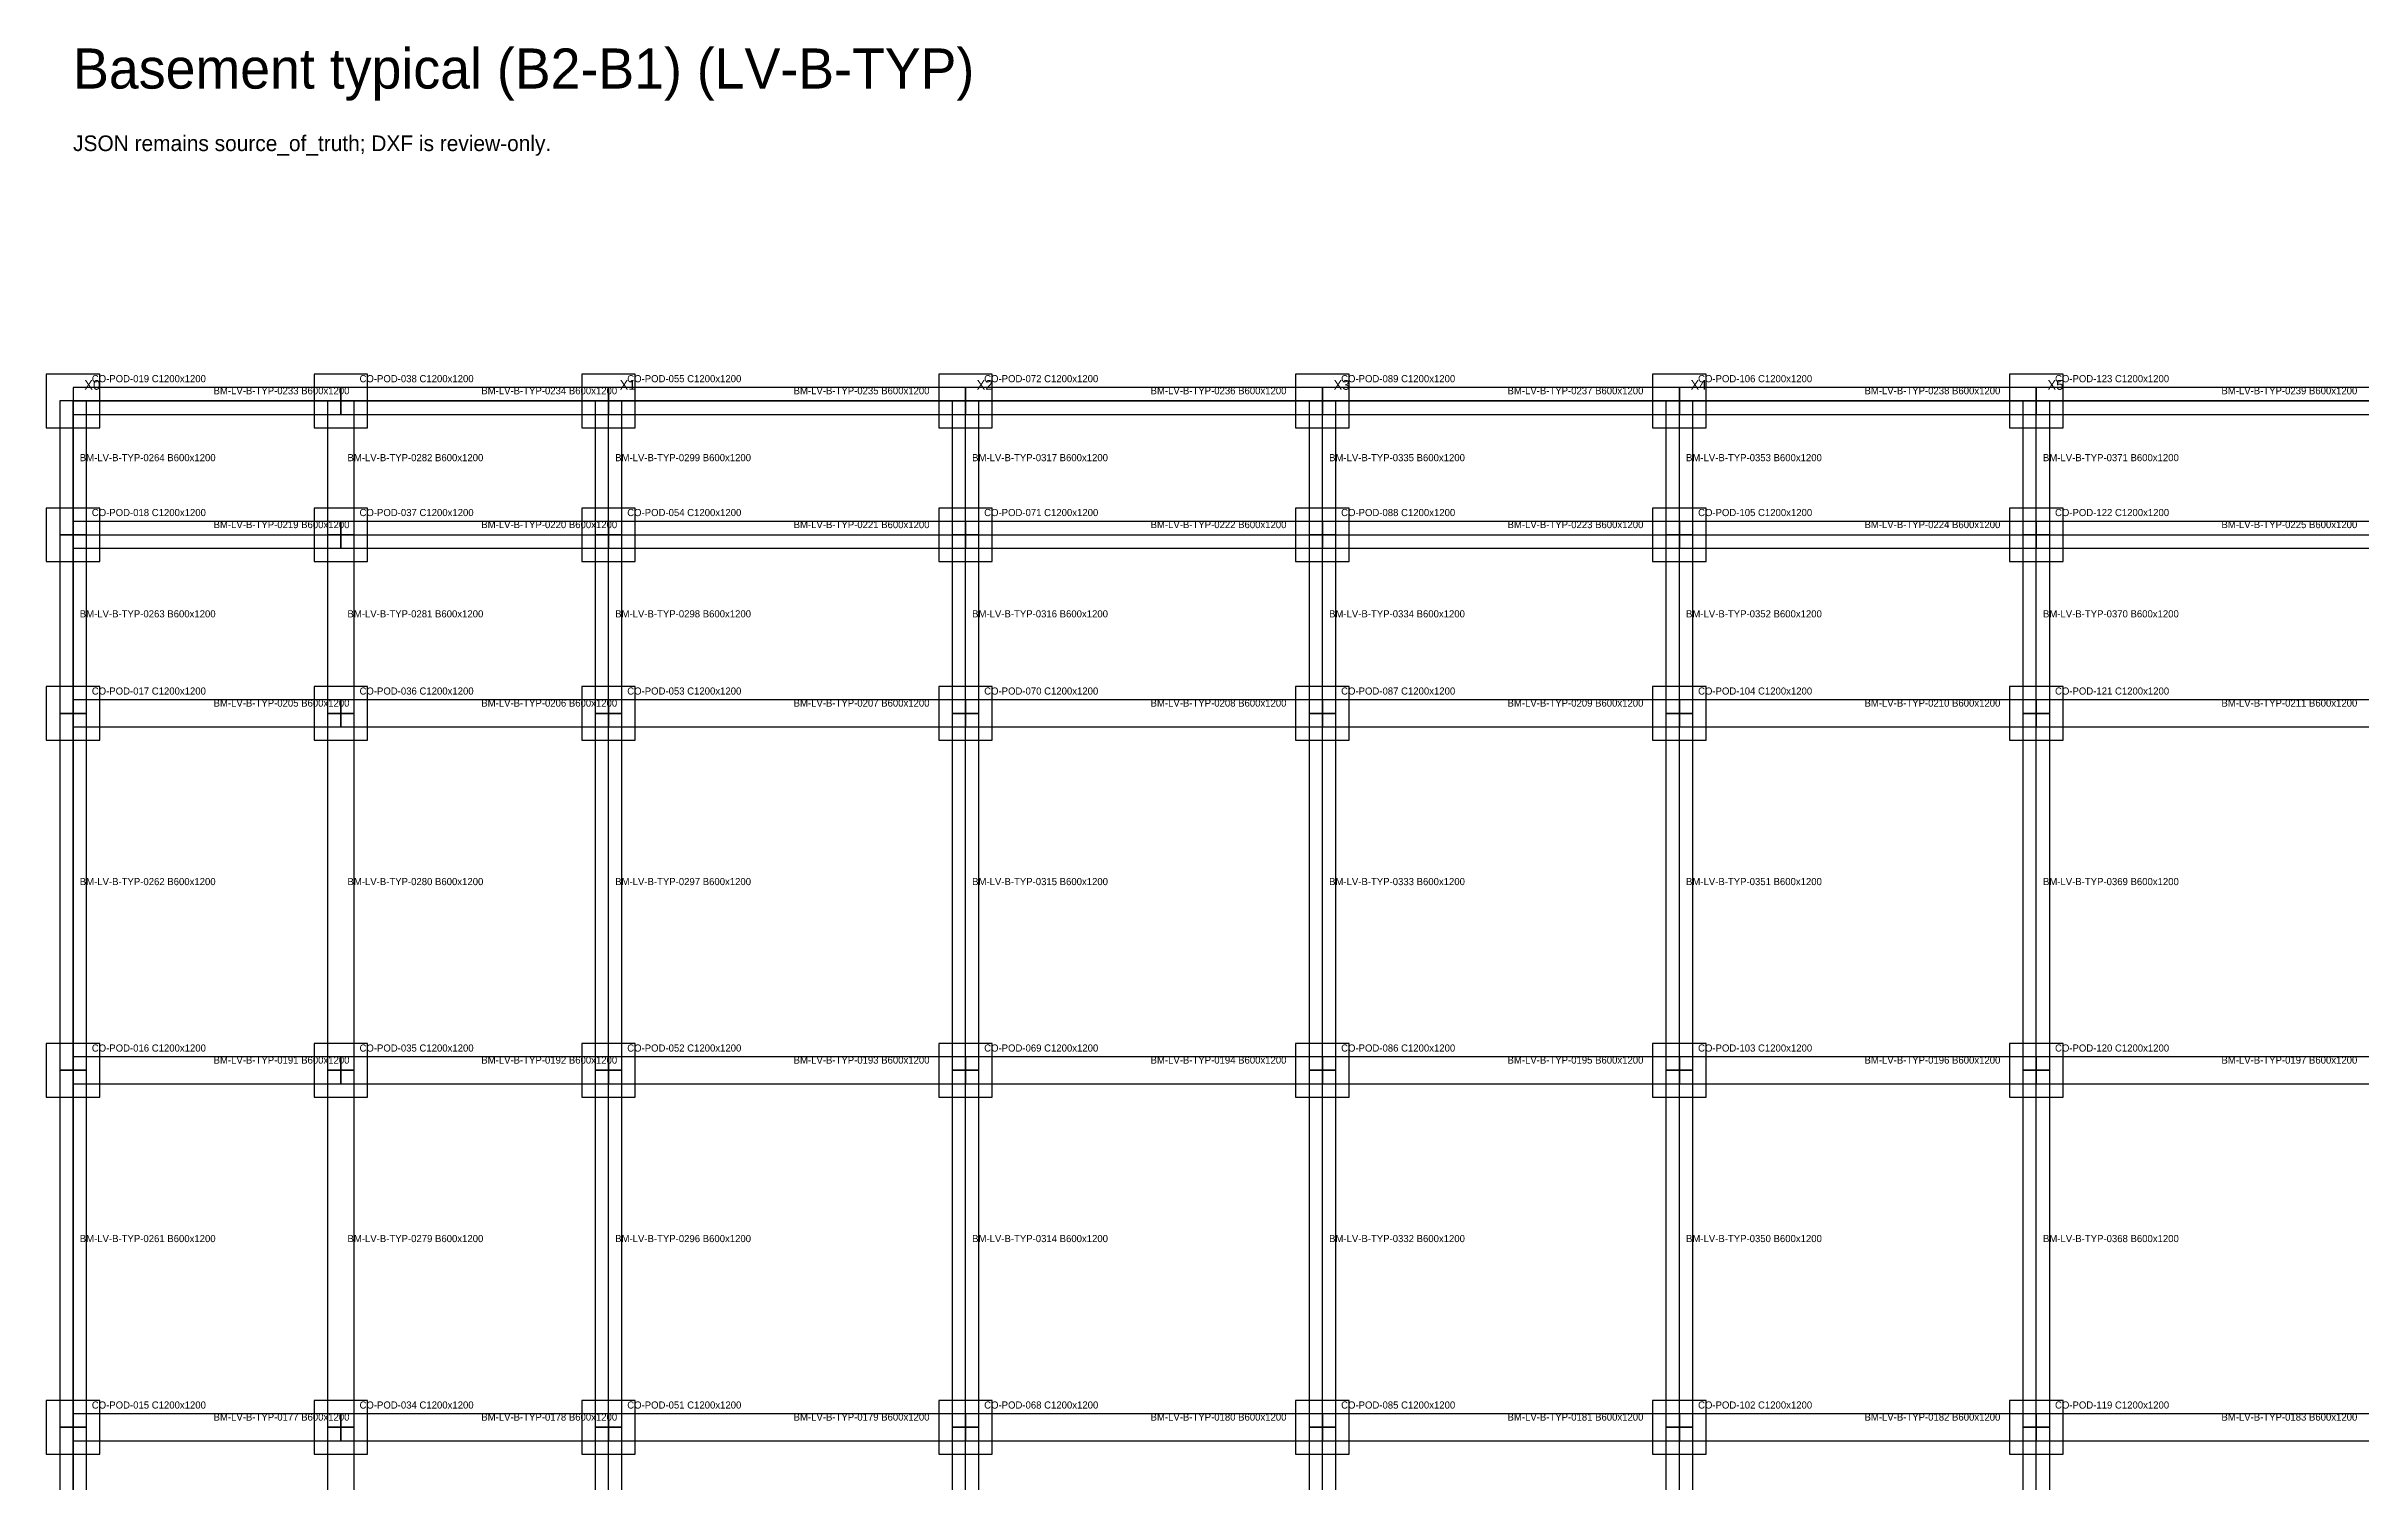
# Model space of a CAD drawing. Header units: millimetres. Extents: x -600 to 227101, y -254450 to 109948.
# Drawn here: x -600 to 51293, y 77759 to 109948 of the extents above; entities that cross this region are included whole.
import ezdxf

# ---------------------------------------------------------------- set-up
doc = ezdxf.new("R2010")
doc.units = ezdxf.units.MM
for name, color, linetype in [('LV-B-TYP_BEAM', 5, 'Continuous'), ('LV-B-TYP_COLUMN', 1, 'Continuous'), ('LV-B-TYP_GRID', 8, 'Continuous'), ('LV-B-TYP_SLAB', 7, 'Continuous'), ('TEXT', 7, 'Continuous')]:
    doc.layers.add(name, color=color, linetype=linetype)

msp = doc.modelspace()

# ---------------------------------------------------------------- linework, layer by layer
at = {"layer": 'LV-B-TYP_BEAM'}
for points in [[(0, 102300), (0, 101700), (6000, 101700), (6000, 102300), (0, 102300)], [(6000, 102300), (6000, 101700), (12000, 101700), (12000, 102300), (6000, 102300)], [(12000, 102300), (12000, 101700), (20000, 101700), (20000, 102300), (12000, 102300)], [(20000, 102300), (20000, 101700), (28000, 101700), (28000, 102300), (20000, 102300)], [(28000, 102300), (28000, 101700), (36000, 101700), (36000, 102300), (28000, 102300)], [(36000, 102300), (36000, 101700), (44000, 101700), (44000, 102300), (36000, 102300)], [(44000, 102300), (44000, 101700), (52000, 101700), (52000, 102300), (44000, 102300)], [(-300, 99000), (300, 99000), (300, 102000), (-300, 102000), (-300, 99000)], [(5700, 99000), (6300, 99000), (6300, 102000), (5700, 102000), (5700, 99000)], [(11700, 99000), (12300, 99000), (12300, 102000), (11700, 102000), (11700, 99000)], [(19700, 99000), (20300, 99000), (20300, 102000), (19700, 102000), (19700, 99000)], [(27700, 99000), (28300, 99000), (28300, 102000), (27700, 102000), (27700, 99000)], [(35700, 99000), (36300, 99000), (36300, 102000), (35700, 102000), (35700, 99000)], [(43700, 99000), (44300, 99000), (44300, 102000), (43700, 102000), (43700, 99000)], [(0, 99300), (0, 98700), (6000, 98700), (6000, 99300), (0, 99300)], [(6000, 99300), (6000, 98700), (12000, 98700), (12000, 99300), (6000, 99300)], [(12000, 99300), (12000, 98700), (20000, 98700), (20000, 99300), (12000, 99300)], [(20000, 99300), (20000, 98700), (28000, 98700), (28000, 99300), (20000, 99300)], [(28000, 99300), (28000, 98700), (36000, 98700), (36000, 99300), (28000, 99300)], [(36000, 99300), (36000, 98700), (44000, 98700), (44000, 99300), (36000, 99300)], [(44000, 99300), (44000, 98700), (52000, 98700), (52000, 99300), (44000, 99300)], [(-300, 95000), (300, 95000), (300, 99000), (-300, 99000), (-300, 95000)], [(5700, 95000), (6300, 95000), (6300, 99000), (5700, 99000), (5700, 95000)], [(11700, 95000), (12300, 95000), (12300, 99000), (11700, 99000), (11700, 95000)], [(19700, 95000), (20300, 95000), (20300, 99000), (19700, 99000), (19700, 95000)], [(27700, 95000), (28300, 95000), (28300, 99000), (27700, 99000), (27700, 95000)], [(35700, 95000), (36300, 95000), (36300, 99000), (35700, 99000), (35700, 95000)], [(43700, 95000), (44300, 95000), (44300, 99000), (43700, 99000), (43700, 95000)], [(-300, 87000), (300, 87000), (300, 95000), (-300, 95000), (-300, 87000)], [(0, 95300), (0, 94700), (6000, 94700), (6000, 95300), (0, 95300)], [(5700, 87000), (6300, 87000), (6300, 95000), (5700, 95000), (5700, 87000)], [(6000, 95300), (6000, 94700), (12000, 94700), (12000, 95300), (6000, 95300)], [(11700, 87000), (12300, 87000), (12300, 95000), (11700, 95000), (11700, 87000)], [(12000, 95300), (12000, 94700), (20000, 94700), (20000, 95300), (12000, 95300)], [(19700, 87000), (20300, 87000), (20300, 95000), (19700, 95000), (19700, 87000)], [(20000, 95300), (20000, 94700), (28000, 94700), (28000, 95300), (20000, 95300)], [(27700, 87000), (28300, 87000), (28300, 95000), (27700, 95000), (27700, 87000)], [(28000, 95300), (28000, 94700), (36000, 94700), (36000, 95300), (28000, 95300)], [(35700, 87000), (36300, 87000), (36300, 95000), (35700, 95000), (35700, 87000)], [(36000, 95300), (36000, 94700), (44000, 94700), (44000, 95300), (36000, 95300)], [(43700, 87000), (44300, 87000), (44300, 95000), (43700, 95000), (43700, 87000)], [(44000, 95300), (44000, 94700), (52000, 94700), (52000, 95300), (44000, 95300)], [(0, 87300), (0, 86700), (6000, 86700), (6000, 87300), (0, 87300)], [(6000, 87300), (6000, 86700), (12000, 86700), (12000, 87300), (6000, 87300)], [(12000, 87300), (12000, 86700), (20000, 86700), (20000, 87300), (12000, 87300)], [(20000, 87300), (20000, 86700), (28000, 86700), (28000, 87300), (20000, 87300)], [(28000, 87300), (28000, 86700), (36000, 86700), (36000, 87300), (28000, 87300)], [(36000, 87300), (36000, 86700), (44000, 86700), (44000, 87300), (36000, 87300)], [(44000, 87300), (44000, 86700), (52000, 86700), (52000, 87300), (44000, 87300)], [(-300, 79000), (300, 79000), (300, 87000), (-300, 87000), (-300, 79000)], [(5700, 79000), (6300, 79000), (6300, 87000), (5700, 87000), (5700, 79000)], [(11700, 79000), (12300, 79000), (12300, 87000), (11700, 87000), (11700, 79000)], [(19700, 79000), (20300, 79000), (20300, 87000), (19700, 87000), (19700, 79000)], [(27700, 79000), (28300, 79000), (28300, 87000), (27700, 87000), (27700, 79000)], [(35700, 79000), (36300, 79000), (36300, 87000), (35700, 87000), (35700, 79000)], [(43700, 79000), (44300, 79000), (44300, 87000), (43700, 87000), (43700, 79000)], [(-300, 73000), (300, 73000), (300, 79000), (-300, 79000), (-300, 73000)], [(0, 79300), (0, 78700), (6000, 78700), (6000, 79300), (0, 79300)], [(5700, 73000), (6300, 73000), (6300, 79000), (5700, 79000), (5700, 73000)], [(6000, 79300), (6000, 78700), (12000, 78700), (12000, 79300), (6000, 79300)], [(11700, 73000), (12300, 73000), (12300, 79000), (11700, 79000), (11700, 73000)], [(12000, 79300), (12000, 78700), (20000, 78700), (20000, 79300), (12000, 79300)], [(19700, 73000), (20300, 73000), (20300, 79000), (19700, 79000), (19700, 73000)], [(20000, 79300), (20000, 78700), (28000, 78700), (28000, 79300), (20000, 79300)], [(27700, 73000), (28300, 73000), (28300, 79000), (27700, 79000), (27700, 73000)], [(28000, 79300), (28000, 78700), (36000, 78700), (36000, 79300), (28000, 79300)], [(35700, 73000), (36300, 73000), (36300, 79000), (35700, 79000), (35700, 73000)], [(36000, 79300), (36000, 78700), (44000, 78700), (44000, 79300), (36000, 79300)], [(43700, 73000), (44300, 73000), (44300, 79000), (43700, 79000), (43700, 73000)], [(44000, 79300), (44000, 78700), (52000, 78700), (52000, 79300), (44000, 79300)]]:
    msp.add_lwpolyline(points, close=True, dxfattribs=at)
at = {"layer": 'LV-B-TYP_COLUMN'}
for points in [[(-600, 101400), (600, 101400), (600, 102600), (-600, 102600), (-600, 101400)], [(5400, 101400), (6600, 101400), (6600, 102600), (5400, 102600), (5400, 101400)], [(11400, 101400), (12600, 101400), (12600, 102600), (11400, 102600), (11400, 101400)], [(19400, 101400), (20600, 101400), (20600, 102600), (19400, 102600), (19400, 101400)], [(27400, 101400), (28600, 101400), (28600, 102600), (27400, 102600), (27400, 101400)], [(35400, 101400), (36600, 101400), (36600, 102600), (35400, 102600), (35400, 101400)], [(43400, 101400), (44600, 101400), (44600, 102600), (43400, 102600), (43400, 101400)], [(-600, 98400), (600, 98400), (600, 99600), (-600, 99600), (-600, 98400)], [(5400, 98400), (6600, 98400), (6600, 99600), (5400, 99600), (5400, 98400)], [(11400, 98400), (12600, 98400), (12600, 99600), (11400, 99600), (11400, 98400)], [(19400, 98400), (20600, 98400), (20600, 99600), (19400, 99600), (19400, 98400)], [(27400, 98400), (28600, 98400), (28600, 99600), (27400, 99600), (27400, 98400)], [(35400, 98400), (36600, 98400), (36600, 99600), (35400, 99600), (35400, 98400)], [(43400, 98400), (44600, 98400), (44600, 99600), (43400, 99600), (43400, 98400)], [(-600, 94400), (600, 94400), (600, 95600), (-600, 95600), (-600, 94400)], [(5400, 94400), (6600, 94400), (6600, 95600), (5400, 95600), (5400, 94400)], [(11400, 94400), (12600, 94400), (12600, 95600), (11400, 95600), (11400, 94400)], [(19400, 94400), (20600, 94400), (20600, 95600), (19400, 95600), (19400, 94400)], [(27400, 94400), (28600, 94400), (28600, 95600), (27400, 95600), (27400, 94400)], [(35400, 94400), (36600, 94400), (36600, 95600), (35400, 95600), (35400, 94400)], [(43400, 94400), (44600, 94400), (44600, 95600), (43400, 95600), (43400, 94400)], [(-600, 86400), (600, 86400), (600, 87600), (-600, 87600), (-600, 86400)], [(5400, 86400), (6600, 86400), (6600, 87600), (5400, 87600), (5400, 86400)], [(11400, 86400), (12600, 86400), (12600, 87600), (11400, 87600), (11400, 86400)], [(19400, 86400), (20600, 86400), (20600, 87600), (19400, 87600), (19400, 86400)], [(27400, 86400), (28600, 86400), (28600, 87600), (27400, 87600), (27400, 86400)], [(35400, 86400), (36600, 86400), (36600, 87600), (35400, 87600), (35400, 86400)], [(43400, 86400), (44600, 86400), (44600, 87600), (43400, 87600), (43400, 86400)], [(-600, 78400), (600, 78400), (600, 79600), (-600, 79600), (-600, 78400)], [(5400, 78400), (6600, 78400), (6600, 79600), (5400, 79600), (5400, 78400)], [(11400, 78400), (12600, 78400), (12600, 79600), (11400, 79600), (11400, 78400)], [(19400, 78400), (20600, 78400), (20600, 79600), (19400, 79600), (19400, 78400)], [(27400, 78400), (28600, 78400), (28600, 79600), (27400, 79600), (27400, 78400)], [(35400, 78400), (36600, 78400), (36600, 79600), (35400, 79600), (35400, 78400)], [(43400, 78400), (44600, 78400), (44600, 79600), (43400, 79600), (43400, 78400)]]:
    msp.add_lwpolyline(points, close=True, dxfattribs=at)
at = {"layer": 'LV-B-TYP_GRID'}
for points in [[(0, 0), (0, 102000)], [(0, 102000), (104000, 102000)], [(12000, 0), (12000, 102000)], [(20000, 0), (20000, 102000)], [(28000, 0), (28000, 102000)], [(36000, 0), (36000, 102000)], [(44000, 0), (44000, 102000)], [(0, 99000), (104000, 99000)]]:
    msp.add_lwpolyline(points, dxfattribs=at)
at = {"layer": 'LV-B-TYP_SLAB'}
msp.add_lwpolyline([(0, 0), (104000, 0), (104000, 102000), (0, 102000), (0, 0)], close=True, dxfattribs=at)

# ---------------------------------------------------------------- texts
at = {"layer": 'TEXT'}
for s, height, p in [('Basement typical (B2-B1) (LV-B-TYP)', 900, (0, 109000)), ('JSON remains source_of_truth; DXF is review-only.', 350, (0, 107600)), ('X0', 220, (250, 102250)), ('CO-POD-019 C1200x1200', 160, (420, 102420)), ('BM-LV-B-TYP-0233 B600x1200', 160, (3150, 102150)), ('CO-POD-038 C1200x1200', 160, (6420, 102420)), ('BM-LV-B-TYP-0234 B600x1200', 160, (9150, 102150)), ('X1', 220, (12250, 102250)), ('CO-POD-055 C1200x1200', 160, (12420, 102420)), ('BM-LV-B-TYP-0235 B600x1200', 160, (16150, 102150)), ('X2', 220, (20250, 102250)), ('CO-POD-072 C1200x1200', 160, (20420, 102420)), ('BM-LV-B-TYP-0236 B600x1200', 160, (24150, 102150)), ('X3', 220, (28250, 102250)), ('CO-POD-089 C1200x1200', 160, (28420, 102420)), ('BM-LV-B-TYP-0237 B600x1200', 160, (32150, 102150)), ('X4', 220, (36250, 102250)), ('CO-POD-106 C1200x1200', 160, (36420, 102420)), ('BM-LV-B-TYP-0238 B600x1200', 160, (40150, 102150)), ('X5', 220, (44250, 102250)), ('CO-POD-123 C1200x1200', 160, (44420, 102420)), ('BM-LV-B-TYP-0239 B600x1200', 160, (48150, 102150)), ('BM-LV-B-TYP-0264 B600x1200', 160, (150, 100650)), ('BM-LV-B-TYP-0282 B600x1200', 160, (6150, 100650)), ('BM-LV-B-TYP-0299 B600x1200', 160, (12150, 100650)), ('BM-LV-B-TYP-0317 B600x1200', 160, (20150, 100650)), ('BM-LV-B-TYP-0335 B600x1200', 160, (28150, 100650)), ('BM-LV-B-TYP-0353 B600x1200', 160, (36150, 100650)), ('BM-LV-B-TYP-0371 B600x1200', 160, (44150, 100650)), ('CO-POD-018 C1200x1200', 160, (420, 99420)), ('BM-LV-B-TYP-0219 B600x1200', 160, (3150, 99150)), ('CO-POD-037 C1200x1200', 160, (6420, 99420)), ('BM-LV-B-TYP-0220 B600x1200', 160, (9150, 99150)), ('CO-POD-054 C1200x1200', 160, (12420, 99420)), ('BM-LV-B-TYP-0221 B600x1200', 160, (16150, 99150)), ('CO-POD-071 C1200x1200', 160, (20420, 99420)), ('BM-LV-B-TYP-0222 B600x1200', 160, (24150, 99150)), ('CO-POD-088 C1200x1200', 160, (28420, 99420)), ('BM-LV-B-TYP-0223 B600x1200', 160, (32150, 99150)), ('CO-POD-105 C1200x1200', 160, (36420, 99420)), ('BM-LV-B-TYP-0224 B600x1200', 160, (40150, 99150)), ('CO-POD-122 C1200x1200', 160, (44420, 99420)), ('BM-LV-B-TYP-0225 B600x1200', 160, (48150, 99150)), ('BM-LV-B-TYP-0263 B600x1200', 160, (150, 97150)), ('BM-LV-B-TYP-0281 B600x1200', 160, (6150, 97150)), ('BM-LV-B-TYP-0298 B600x1200', 160, (12150, 97150)), ('BM-LV-B-TYP-0316 B600x1200', 160, (20150, 97150)), ('BM-LV-B-TYP-0334 B600x1200', 160, (28150, 97150)), ('BM-LV-B-TYP-0352 B600x1200', 160, (36150, 97150)), ('BM-LV-B-TYP-0370 B600x1200', 160, (44150, 97150)), ('CO-POD-017 C1200x1200', 160, (420, 95420)), ('CO-POD-036 C1200x1200', 160, (6420, 95420)), ('CO-POD-053 C1200x1200', 160, (12420, 95420)), ('CO-POD-070 C1200x1200', 160, (20420, 95420)), ('CO-POD-087 C1200x1200', 160, (28420, 95420)), ('CO-POD-104 C1200x1200', 160, (36420, 95420)), ('CO-POD-121 C1200x1200', 160, (44420, 95420)), ('BM-LV-B-TYP-0205 B600x1200', 160, (3150, 95150)), ('BM-LV-B-TYP-0206 B600x1200', 160, (9150, 95150)), ('BM-LV-B-TYP-0207 B600x1200', 160, (16150, 95150)), ('BM-LV-B-TYP-0208 B600x1200', 160, (24150, 95150)), ('BM-LV-B-TYP-0209 B600x1200', 160, (32150, 95150)), ('BM-LV-B-TYP-0210 B600x1200', 160, (40150, 95150)), ('BM-LV-B-TYP-0211 B600x1200', 160, (48150, 95150)), ('BM-LV-B-TYP-0262 B600x1200', 160, (150, 91150)), ('BM-LV-B-TYP-0280 B600x1200', 160, (6150, 91150)), ('BM-LV-B-TYP-0297 B600x1200', 160, (12150, 91150)), ('BM-LV-B-TYP-0315 B600x1200', 160, (20150, 91150)), ('BM-LV-B-TYP-0333 B600x1200', 160, (28150, 91150)), ('BM-LV-B-TYP-0351 B600x1200', 160, (36150, 91150)), ('BM-LV-B-TYP-0369 B600x1200', 160, (44150, 91150)), ('CO-POD-016 C1200x1200', 160, (420, 87420)), ('BM-LV-B-TYP-0191 B600x1200', 160, (3150, 87150)), ('CO-POD-035 C1200x1200', 160, (6420, 87420)), ('BM-LV-B-TYP-0192 B600x1200', 160, (9150, 87150)), ('CO-POD-052 C1200x1200', 160, (12420, 87420)), ('BM-LV-B-TYP-0193 B600x1200', 160, (16150, 87150)), ('CO-POD-069 C1200x1200', 160, (20420, 87420)), ('BM-LV-B-TYP-0194 B600x1200', 160, (24150, 87150)), ('CO-POD-086 C1200x1200', 160, (28420, 87420)), ('BM-LV-B-TYP-0195 B600x1200', 160, (32150, 87150)), ('CO-POD-103 C1200x1200', 160, (36420, 87420)), ('BM-LV-B-TYP-0196 B600x1200', 160, (40150, 87150)), ('CO-POD-120 C1200x1200', 160, (44420, 87420)), ('BM-LV-B-TYP-0197 B600x1200', 160, (48150, 87150)), ('BM-LV-B-TYP-0261 B600x1200', 160, (150, 83150)), ('BM-LV-B-TYP-0279 B600x1200', 160, (6150, 83150)), ('BM-LV-B-TYP-0296 B600x1200', 160, (12150, 83150)), ('BM-LV-B-TYP-0314 B600x1200', 160, (20150, 83150)), ('BM-LV-B-TYP-0332 B600x1200', 160, (28150, 83150)), ('BM-LV-B-TYP-0350 B600x1200', 160, (36150, 83150)), ('BM-LV-B-TYP-0368 B600x1200', 160, (44150, 83150)), ('CO-POD-015 C1200x1200', 160, (420, 79420)), ('CO-POD-034 C1200x1200', 160, (6420, 79420)), ('CO-POD-051 C1200x1200', 160, (12420, 79420)), ('CO-POD-068 C1200x1200', 160, (20420, 79420)), ('CO-POD-085 C1200x1200', 160, (28420, 79420)), ('CO-POD-102 C1200x1200', 160, (36420, 79420)), ('CO-POD-119 C1200x1200', 160, (44420, 79420)), ('BM-LV-B-TYP-0177 B600x1200', 160, (3150, 79150)), ('BM-LV-B-TYP-0178 B600x1200', 160, (9150, 79150)), ('BM-LV-B-TYP-0179 B600x1200', 160, (16150, 79150)), ('BM-LV-B-TYP-0180 B600x1200', 160, (24150, 79150)), ('BM-LV-B-TYP-0181 B600x1200', 160, (32150, 79150)), ('BM-LV-B-TYP-0182 B600x1200', 160, (40150, 79150)), ('BM-LV-B-TYP-0183 B600x1200', 160, (48150, 79150))]:
    msp.add_text(s, height=height, dxfattribs=at).set_placement(p)

doc.saveas('drawing.dxf')
